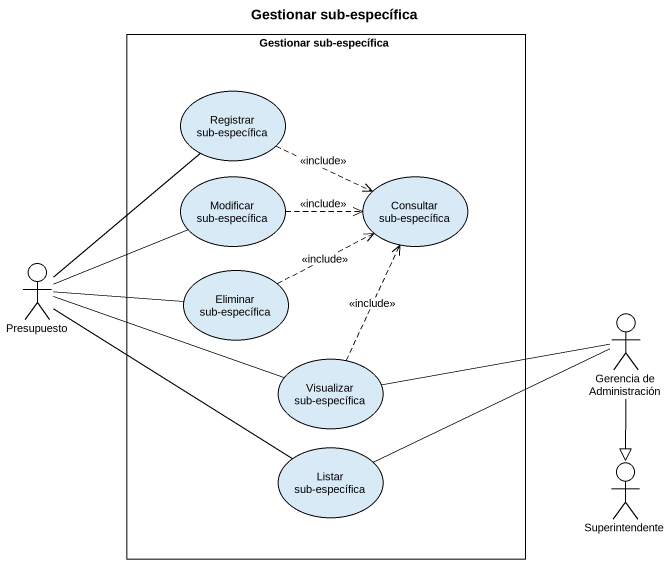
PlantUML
@startuml
title Gestionar sub-específica
rectangle "Gestionar sub-específica" as Gestionar_sub_específica {
  usecase "Registrar sub-específica" as Registrar_sub_específica
  usecase "Modificar sub-específica" as Modificar_sub_específica
  usecase "Consultar sub-específica" as Consultar_sub_específica
  usecase "Eliminar sub-específica" as Eliminar_sub_específica
  usecase "Visualizar sub-específica" as Visualizar_sub_específica
  usecase "Listar sub-específica" as Listar_sub_específica
}
actor Presupuesto
actor "Gerencia de Administración" as Gerencia_de_Administración
actor Superintendente
Registrar_sub_específica .right.> Consultar_sub_específica : <<include>>
Modificar_sub_específica .right.> Consultar_sub_específica : <<include>>
Presupuesto -up- Registrar_sub_específica
Presupuesto -right- Modificar_sub_específica
Presupuesto -right- Eliminar_sub_específica
Presupuesto -right- Visualizar_sub_específica
Presupuesto -right- Listar_sub_específica
Eliminar_sub_específica .right.> Consultar_sub_específica : <<include>>
Gerencia_de_Administración -left- Visualizar_sub_específica
Gerencia_de_Administración -left- Listar_sub_específica
Gerencia_de_Administración --|> Superintendente
Visualizar_sub_específica .up.> Consultar_sub_específica : <<include>>
@enduml
